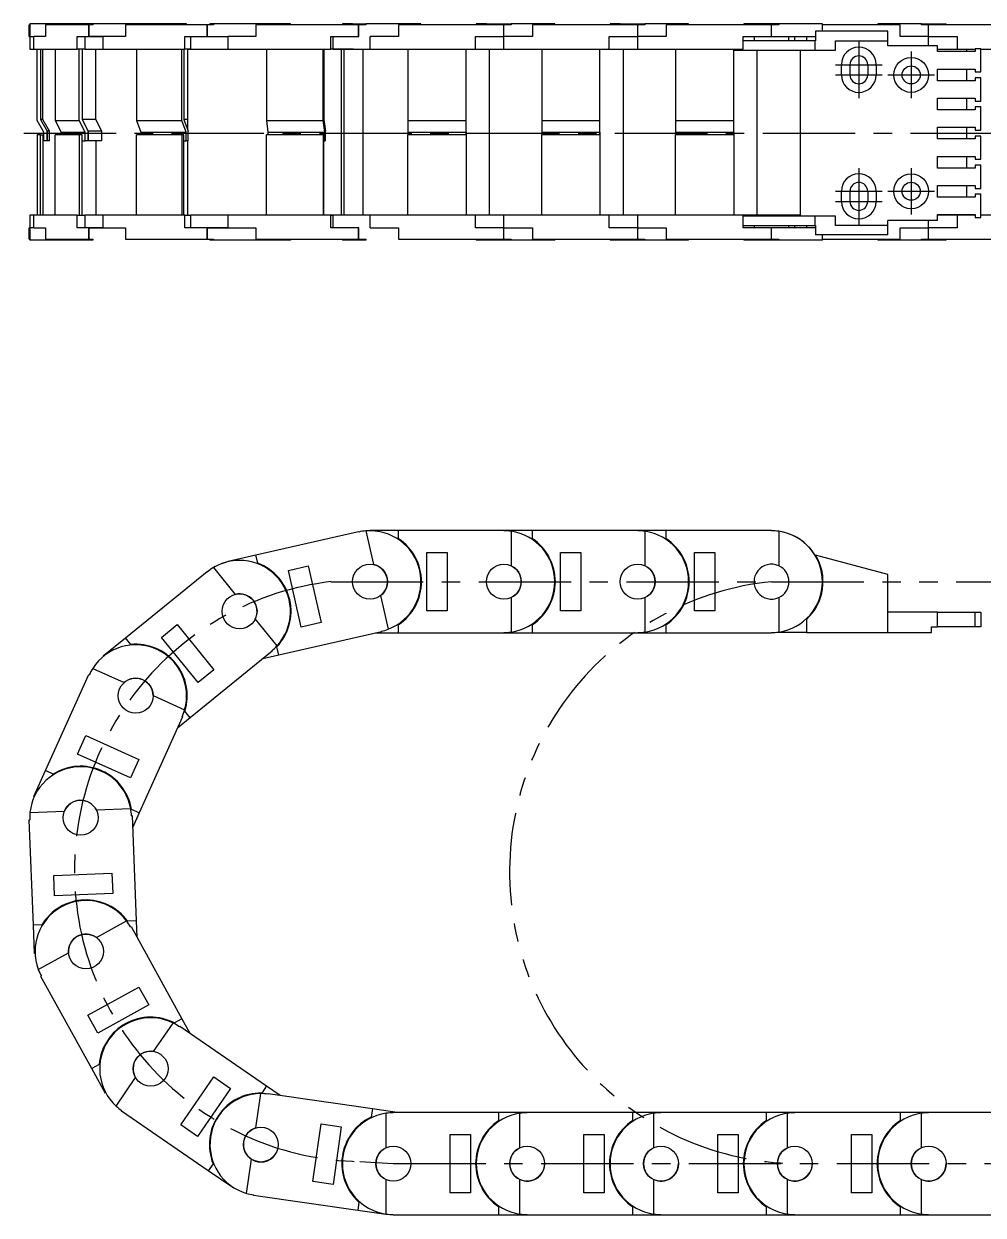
# Model space of a CAD drawing. Extents: x -174 to 585, y -373 to 74.
# Drawn here: x -1.8 to 327.9, y -335 to 74.4 of the extents above; entities that cross this region are included whole.
import ezdxf

# ---------------------------------------------------------------- set-up
doc = ezdxf.new("R2010")
doc.units = 0
doc.linetypes.add('CENTER', pattern=[50.8, 31.75, -6.35, 6.35, -6.35])
doc.linetypes.add('PHANTOM', pattern=[63.5, 31.75, -6.35, 6.35, -6.35, 6.35, -6.35])
doc.layers.get('0').update_dxf_attribs({"linetype": 'CONTINUOUS'})
doc.layers.add('CENTER', color=1, linetype='CONTINUOUS')

msp = doc.modelspace()

# ---------------------------------------------------------------- linework, layer by layer
at = {"color": 7, "linetype": 'CONTINUOUS'}
for p, q in [((0, 70.05), (0, 74)), ((0.19, 74), (0, 74)), ((0.19, 74), (0.19, 70.05)), ((0.28, 74), (0.19, 74)), ((0.28, 74), (0.19, 74)), ((21.86, 74.4), (0.28, 74.4)), ((0.28, 74.4), (0.28, 74)), ((21.86, 74.4), (2.02, 74.4)), ((20.49, 74), (5.59, 74)), ((5.59, 74), (5.59, 70.05)), ((20.49, 70.05), (20.49, 74)), ((20.67, 74), (20.49, 74)), ((20.67, 70.05), (20.67, 74)), ((21.86, 74), (20.67, 74)), ((21.86, 74), (20.67, 74)), ((54.12, 74.4), (21.86, 74.4)), ((21.86, 74.4), (21.86, 74)), ((33.06, 74), (33.06, 70.05)), ((61.15, 74), (33.06, 74)), ((54.12, 74), (54.12, 74.4)), ((61.15, 70.05), (61.15, 74)), ((61.28, 74), (61.15, 74)), ((61.28, 70.05), (61.28, 74)), ((63.33, 74), (61.28, 74)), ((63.33, 74), (61.28, 74)), ((63.33, 74), (61.28, 74)), ((62.14, 74.4), (62.14, 74)), ((63.33, 74.4), (62.14, 74.4)), ((89.82, 74.4), (63.33, 74.4)), ((63.33, 74.4), (63.33, 74)), ((113.25, 74), (77.95, 74)), ((77.95, 74), (77.95, 70.05)), ((89.82, 74), (89.82, 74.4)), ((111.17, 74.4), (107.67, 74.4)), ((107.67, 74.4), (107.67, 74)), ((111.17, 74.4), (115.78, 74.4)), ((111.17, 74.4), (111.17, 74)), ((113.25, 70.05), (113.25, 74)), ((113.3, 74), (113.25, 74)), ((113.3, 70.05), (113.3, 74)), ((115.78, 74), (113.3, 74)), ((115.78, 74), (113.3, 74)), ((134.67, 74.4), (115.78, 74.4)), ((115.78, 74.4), (115.78, 74)), ((163.17, 74), (126.97, 74)), ((126.97, 74), (126.97, 70.05)), ((134.67, 74), (134.67, 74.4)), ((157.17, 74.4), (153.67, 74.4)), ((153.67, 74.4), (153.67, 74)), ((157.17, 74.4), (165.67, 74.4)), ((157.17, 74.4), (157.17, 74)), ((163.17, 70.05), (163.17, 74)), ((165.67, 74), (163.17, 74)), ((180.67, 74.4), (165.67, 74.4)), ((165.67, 74.4), (165.67, 74)), ((172.97, 74), (172.97, 70.05)), ((209.17, 74), (172.97, 74)), ((180.67, 74), (180.67, 74.4)), ((203.17, 74.4), (199.67, 74.4)), ((199.67, 74.4), (199.67, 74)), ((203.17, 74.4), (211.67, 74.4)), ((203.17, 74.4), (203.17, 74)), ((209.17, 70.05), (209.17, 74)), ((211.67, 74), (209.17, 74)), ((226.67, 74.4), (211.67, 74.4)), ((211.67, 74.4), (211.67, 74)), ((218.97, 74), (218.97, 70.05)), ((255.17, 74), (218.97, 74)), ((226.67, 74), (226.67, 74.4)), ((257.67, 74.4), (245.67, 74.4)), ((245.67, 74.4), (245.67, 74)), ((255.17, 70.05), (255.17, 74)), ((257.67, 74), (255.17, 74)), ((272.67, 74.4), (257.67, 74.4)), ((257.67, 74.4), (257.67, 74)), ((272.67, 71.85), (272.67, 74.4)), ((299.37, 74), (272.67, 74)), ((306.67, 74.4), (291.67, 74.4)), ((291.67, 74.4), (291.67, 74)), ((299.37, 70.05), (299.37, 74)), ((306.67, 74.4), (315.17, 74.4)), ((306.67, 74), (306.67, 74.4)), ((309.17, 74), (306.67, 74)), ((309.17, 70.05), (309.17, 74)), ((345.37, 74), (309.17, 74)), ((315.17, 74), (315.17, 74.4)), ((0, 70.05), (0.19, 70.05)), ((0.19, 70.05), (0.19, 65.7)), ((0.19, 70.05), (1.55, 70.05)), ((0.19, 70.05), (1.55, 70.05)), ((1.55, 65.7), (1.55, 70.05)), ((5.59, 70.05), (1.55, 70.05)), ((16.45, 65.7), (16.45, 70.05)), ((16.45, 70.05), (20.49, 70.05)), ((19.12, 70.05), (19.12, 65.7)), ((25.45, 70.05), (20.49, 70.05)), ((20.49, 70.05), (20.67, 70.05)), ((20.67, 70.05), (25.45, 70.05)), ((25.45, 65.7), (25.45, 70.05)), ((33.06, 70.05), (25.45, 70.05)), ((53.55, 65.7), (53.55, 70.05)), ((53.55, 70.05), (61.15, 70.05)), ((55.41, 70.05), (55.41, 65.7)), ((61.15, 70.05), (61.28, 70.05)), ((61.28, 70.05), (61.15, 70.05)), ((61.28, 70.05), (68.4, 70.05)), ((61.28, 70.05), (68.4, 70.05)), ((68.4, 65.7), (68.4, 70.05)), ((77.95, 70.05), (68.4, 70.05)), ((103.7, 65.7), (103.7, 70.05)), ((103.7, 70.05), (113.25, 70.05)), ((104.35, 70.05), (104.35, 65.7)), ((113.25, 70.05), (113.3, 70.05)), ((117.17, 65.7), (117.17, 70.05)), ((126.97, 70.05), (117.17, 70.05)), ((153.37, 65.7), (153.37, 70.05)), ((153.37, 70.05), (163.17, 70.05)), ((163.17, 65.7), (163.17, 70.05)), ((172.97, 70.05), (163.17, 70.05)), ((199.37, 65.7), (199.37, 70.05)), ((199.37, 70.05), (209.17, 70.05)), ((218.97, 70.05), (209.17, 70.05)), ((209.17, 65.7), (209.17, 70.05)), ((245.37, 70.05), (255.17, 70.05)), ((245.37, 65.7), (245.37, 70.05)), ((249.17, 70.05), (249.17, 68.6)), ((255.17, 70.05), (263.57, 70.05)), ((261.17, 68.6), (261.17, 70.05)), ((263.17, 68.6), (263.17, 70.05)), ((263.57, 70.05), (270.32, 70.05)), ((263.57, 70.05), (263.57, 70.05)), ((267.17, 70.05), (267.17, 68.6)), ((295.17, 71.85), (270.32, 71.85)), ((270.32, 71.85), (270.32, 68.6)), ((295.17, 68.6), (295.17, 71.85)), ((309.17, 70.05), (299.37, 70.05)), ((309.17, 70.05), (318.97, 70.05)), ((309.17, 66.85), (309.17, 70.05)), ((318.97, 70.05), (318.97, 65.7)), ((0.19, 65.7), (1.55, 65.7)), ((1.55, 65.7), (16.45, 65.7)), ((2.72, 41.2), (2.72, 65.7)), ((3.92, 65.7), (3.92, 41.52)), ((4.72, 41.52), (4.72, 65.7)), ((8.91, 65.7), (8.91, 41.2)), ((19.15, 65.7), (16.45, 65.7)), ((17.14, 41.2), (17.14, 65.7)), ((18.23, 65.7), (18.23, 41.52)), ((19.12, 65.7), (25.45, 65.7)), ((22.94, 41.52), (22.94, 65.7)), ((25.45, 65.7), (53.55, 65.7)), ((36.93, 65.7), (36.93, 41.2)), ((52.45, 41.2), (52.45, 65.7)), ((53.21, 65.7), (53.21, 41.52)), ((55.41, 65.7), (53.55, 65.7)), ((54.4, 65.7), (54.4, 38.24)), ((54.82, 65.7), (68.4, 65.7)), ((54.82, 65.7), (68.4, 65.7)), ((68.4, 65.7), (103.7, 65.7)), ((81.56, 65.7), (81.56, 41.2)), ((101.06, 41.2), (101.06, 65.7)), ((101.33, 65.7), (101.33, 41.52)), ((110.88, 65.7), (103.7, 65.7)), ((104.35, 65.7), (103.7, 65.7)), ((104.35, 65.7), (117.17, 65.7)), ((107.2, 65.7), (107.2, 8.7)), ((108.19, 65.7), (108.19, 8.7)), ((111.54, 65.7), (110.88, 65.7)), ((114.69, 65.7), (114.69, 8.7)), ((117.17, 65.7), (153.37, 65.7)), ((130.17, 65.7), (130.17, 41.2)), ((150.17, 41.2), (150.17, 65.7)), ((153.37, 65.7), (163.17, 65.7)), ((158.17, 65.7), (158.17, 8.7)), ((163.17, 65.7), (199.37, 65.7)), ((176.17, 65.7), (176.17, 41.2)), ((196.17, 41.2), (196.17, 65.7)), ((199.37, 65.7), (209.17, 65.7)), ((204.17, 65.7), (204.17, 8.7)), ((209.17, 65.7), (245.37, 65.7)), ((222.17, 65.7), (222.17, 41.2)), ((242.17, 41.2), (242.17, 65.7)), ((270.04, 68.6), (245.37, 68.6)), ((270.04, 68.6), (270.04, 65.35)), ((270.32, 68.6), (270.04, 68.6)), ((277.17, 68.6), (295.17, 68.6)), ((277.17, 65.35), (277.17, 68.6)), ((295.17, 66.85), (295.17, 68.6)), ((312.17, 66.85), (295.17, 66.85)), ((312.17, 64.85), (312.17, 66.85)), ((312.18, 65.7), (318.97, 65.7)), ((318.97, 65.7), (325.17, 65.7)), ((322.17, 65.7), (322.17, 64.85)), ((327.17, 65.85), (325.17, 65.85)), ((325.17, 65.85), (325.17, 64.85)), ((327.17, 57.85), (327.17, 65.85)), ((327.17, 65.7), (355.17, 65.7)), ((242.17, 65.35), (270.04, 65.35)), ((250.17, 65.35), (250.17, 8.7)), ((265.17, 8.35), (265.17, 65.35)), ((270.04, 65.35), (277.17, 65.35)), ((325.17, 64.85), (312.17, 64.85)), ((279.17, 56.85), (279.17, 60.35)), ((282.12, 60.35), (282.12, 56.85)), ((288.22, 60.35), (288.22, 56.85)), ((291.17, 60.35), (291.17, 56.85)), ((312.17, 58.85), (325.17, 58.85)), ((312.17, 54.85), (312.17, 58.85)), ((322.17, 58.85), (322.17, 54.85)), ((325.17, 58.85), (325.17, 57.85)), ((325.17, 57.85), (327.17, 57.85)), ((325.17, 54.85), (312.17, 54.85)), ((327.17, 55.85), (325.17, 55.85)), ((325.17, 55.85), (325.17, 54.85)), ((327.17, 47.85), (327.17, 55.85)), ((312.17, 44.85), (312.17, 48.85)), ((312.17, 48.85), (325.17, 48.85)), ((322.17, 48.85), (322.17, 44.85)), ((325.17, 48.85), (325.17, 47.85)), ((325.17, 47.85), (327.17, 47.85)), ((327.17, 45.85), (325.17, 45.85)), ((325.17, 45.85), (325.17, 44.85)), ((327.17, 37.85), (327.17, 45.85)), ((5.03, 37.2), (2.72, 41.2)), ((3.92, 41.52), (6.2, 37.56)), ((4.72, 41.52), (3.92, 41.52)), ((7.02, 37.52), (4.72, 41.52)), ((8.91, 41.2), (17.14, 41.2)), ((8.91, 41.2), (11.01, 37.2)), ((19.25, 37.2), (17.14, 41.2)), ((18.23, 41.52), (20.32, 37.56)), ((22.94, 41.52), (18.23, 41.52)), ((24.97, 37.52), (22.94, 41.52)), ((36.93, 41.2), (52.45, 41.2)), ((36.93, 41.2), (38.39, 37.2)), ((53.91, 37.2), (52.45, 41.2)), ((53.21, 41.52), (54.65, 37.56)), ((54.4, 41.52), (53.21, 41.52)), ((81.56, 41.2), (101.06, 41.2)), ((81.56, 41.2), (82.07, 37.2)), ((101.58, 37.2), (101.06, 41.2)), ((101.33, 41.52), (101.84, 37.56)), ((130.17, 41.2), (150.17, 41.2)), ((130.17, 41.2), (130.17, 37.2)), ((150.17, 37.2), (150.17, 41.2)), ((176.17, 41.2), (196.17, 41.2)), ((176.17, 41.2), (176.17, 37.2)), ((196.17, 37.2), (196.17, 41.2)), ((222.17, 41.2), (242.17, 41.2)), ((222.17, 41.2), (222.17, 37.2)), ((242.17, 37.2), (242.17, 41.2)), ((325.17, 44.85), (312.17, 44.85)), ((5.03, 34.2), (5.03, 37.2)), ((6.2, 34.2), (6.2, 37.56)), ((6.2, 37.56), (6.21, 37.55)), ((6.2, 37.56), (6.2, 37.56)), ((6.2, 37.56), (6.2, 37.56)), ((6.2, 37.56), (6.2, 37.56)), ((6.2, 37.56), (6.21, 37.55)), ((6.2, 37.56), (6.2, 37.56)), ((6.2, 37.56), (6.2, 37.56)), ((6.2, 37.56), (6.2, 37.56)), ((6.21, 37.55), (6.21, 37.54)), ((6.21, 37.55), (6.21, 37.55)), ((6.21, 37.55), (6.21, 37.55)), ((6.21, 37.55), (6.21, 37.55)), ((6.21, 37.55), (6.21, 37.55)), ((6.21, 37.55), (6.21, 37.55)), ((6.21, 37.55), (6.21, 37.55)), ((6.21, 37.55), (6.21, 37.55)), ((6.21, 37.55), (6.21, 37.55)), ((6.21, 37.55), (6.21, 37.54)), ((6.21, 37.55), (6.21, 37.55)), ((6.21, 37.55), (6.21, 37.55)), ((6.21, 37.55), (6.21, 37.55)), ((6.21, 37.55), (6.21, 37.55)), ((6.21, 37.55), (6.21, 37.55)), ((6.21, 37.55), (6.21, 37.55)), ((6.21, 37.55), (6.21, 37.55)), ((6.21, 37.55), (6.21, 37.55)), ((6.21, 37.54), (6.22, 37.54)), ((6.21, 37.54), (6.21, 37.54)), ((6.21, 37.54), (6.21, 37.54)), ((6.21, 37.54), (6.21, 37.54)), ((6.21, 37.54), (6.21, 37.54)), ((6.21, 37.54), (6.21, 37.54)), ((6.21, 37.54), (6.22, 37.54)), ((6.21, 37.54), (6.21, 37.54)), ((6.21, 37.54), (6.21, 37.54)), ((6.21, 37.54), (6.21, 37.54)), ((6.21, 37.54), (6.21, 37.54)), ((6.21, 37.54), (6.21, 37.54)), ((6.22, 37.54), (6.22, 37.53)), ((6.22, 37.54), (6.22, 37.54)), ((6.22, 37.54), (6.22, 37.54)), ((6.22, 37.54), (6.22, 37.54)), ((6.22, 37.54), (6.22, 37.53)), ((6.22, 37.54), (6.22, 37.54)), ((6.22, 37.54), (6.22, 37.54)), ((6.22, 37.54), (6.22, 37.54)), ((6.22, 37.53), (6.22, 37.52)), ((6.22, 37.53), (6.22, 37.53)), ((6.22, 37.53), (6.22, 37.53)), ((6.22, 37.53), (6.22, 37.53)), ((6.22, 37.53), (6.22, 37.53)), ((6.22, 37.53), (6.22, 37.53)), ((6.22, 37.53), (6.22, 37.53)), ((6.22, 37.53), (6.22, 37.53)), ((6.22, 37.53), (6.22, 37.53)), ((6.22, 37.53), (6.22, 37.52)), ((6.22, 37.53), (6.22, 37.53)), ((6.22, 37.53), (6.22, 37.53)), ((6.22, 37.53), (6.22, 37.53)), ((6.22, 37.53), (6.22, 37.53)), ((6.22, 37.53), (6.22, 37.53)), ((6.22, 37.53), (6.22, 37.53)), ((6.22, 37.53), (6.22, 37.53)), ((6.22, 37.53), (6.22, 37.53)), ((6.22, 37.52), (6.23, 37.52)), ((6.22, 37.52), (6.22, 37.52)), ((6.22, 37.52), (6.22, 37.52)), ((6.22, 37.52), (6.23, 37.52)), ((6.22, 37.52), (6.22, 37.52)), ((6.22, 37.52), (6.22, 37.52)), ((6.23, 37.52), (6.23, 34.2)), ((7.02, 37.52), (6.23, 37.52)), ((7.02, 34.2), (7.02, 37.52)), ((11.01, 37.2), (11.01, 36.2)), ((11.01, 37.2), (19.25, 37.2)), ((19.25, 34.2), (19.25, 37.2)), ((20.32, 34.2), (20.32, 37.56)), ((20.33, 37.52), (20.33, 34.2)), ((24.97, 37.52), (20.33, 37.52)), ((24.97, 34.2), (24.97, 37.52)), ((38.39, 37.2), (38.39, 36.2)), ((38.39, 37.2), (53.91, 37.2)), ((53.91, 34.2), (53.91, 37.2)), ((54.65, 34.2), (54.65, 37.56)), ((82.07, 37.2), (82.07, 36.2)), ((82.07, 37.2), (101.58, 37.2)), ((101.58, 34.2), (101.58, 37.2)), ((101.84, 34.2), (101.84, 37.56)), ((130.17, 37.2), (130.17, 36.2)), ((130.17, 37.2), (150.17, 37.2)), ((150.17, 37.2), (150.17, 36.2)), ((150.17, 36.2), (150.17, 37.2)), ((176.17, 37.2), (176.17, 36.2)), ((176.17, 37.2), (196.17, 37.2)), ((196.17, 37.2), (196.17, 36.2)), ((196.17, 36.2), (196.17, 37.2)), ((222.17, 37.2), (222.17, 36.2)), ((222.17, 37.2), (242.17, 37.2)), ((242.17, 37.2), (242.17, 36.2)), ((242.17, 36.2), (242.17, 37.2)), ((312.17, 34.85), (312.17, 38.85)), ((312.17, 38.85), (325.17, 38.85)), ((322.17, 38.85), (322.17, 34.85)), ((325.17, 38.85), (325.17, 37.85)), ((325.17, 37.85), (327.17, 37.85)), ((2.72, 36.2), (2.72, 8.7)), ((3.92, 36.2), (2.72, 36.2)), ((3.92, 8.7), (3.92, 36.2)), ((3.92, 36.2), (4.72, 36.2)), ((4.72, 36.2), (4.72, 8.7)), ((6.2, 34.2), (5.03, 34.2)), ((6.23, 34.2), (6.2, 34.2)), ((7.02, 34.2), (6.23, 34.2)), ((8.91, 8.7), (8.91, 36.2)), ((17.14, 36.2), (8.91, 36.2)), ((17.14, 36.2), (17.14, 8.7)), ((18.23, 36.2), (17.14, 36.2)), ((18.23, 8.7), (18.23, 36.2)), ((18.23, 34.2), (19.25, 34.2)), ((24.97, 34.2), (19.25, 34.2)), ((20.32, 34.2), (19.25, 34.2)), ((20.33, 34.2), (20.32, 34.2)), ((22.94, 34.2), (22.94, 8.7)), ((36.93, 8.7), (36.93, 36.2)), ((52.45, 36.2), (36.93, 36.2)), ((52.45, 36.2), (52.45, 8.7)), ((53.21, 36.2), (52.45, 36.2)), ((53.21, 8.7), (53.21, 36.2)), ((53.21, 34.2), (53.91, 34.2)), ((54.4, 34.2), (53.91, 34.2)), ((54.65, 34.2), (53.91, 34.2)), ((54.4, 34.2), (54.4, 8.7)), ((81.56, 8.7), (81.56, 36.2)), ((101.06, 36.2), (81.56, 36.2)), ((101.06, 36.2), (101.06, 8.7)), ((101.33, 36.2), (101.06, 36.2)), ((101.33, 8.7), (101.33, 36.2)), ((101.33, 34.2), (101.58, 34.2)), ((101.84, 34.2), (101.58, 34.2)), ((130.17, 8.7), (130.17, 36.2)), ((150.17, 36.2), (130.17, 36.2)), ((150.17, 36.2), (150.17, 8.7)), ((176.17, 8.7), (176.17, 36.2)), ((196.17, 36.2), (176.17, 36.2)), ((196.17, 36.2), (196.17, 8.7)), ((222.17, 8.7), (222.17, 36.2)), ((242.17, 36.2), (222.17, 36.2)), ((242.17, 36.2), (242.17, 8.7)), ((325.17, 34.85), (312.17, 34.85)), ((325.17, 35.85), (325.17, 34.85)), ((327.17, 35.85), (325.17, 35.85)), ((327.17, 27.85), (327.17, 35.85)), ((312.17, 24.85), (312.17, 28.85)), ((312.17, 28.85), (325.17, 28.85)), ((322.17, 28.85), (322.17, 24.85)), ((325.17, 28.85), (325.17, 27.85)), ((325.17, 24.85), (312.17, 24.85)), ((325.17, 27.85), (327.17, 27.85)), ((325.17, 25.85), (325.17, 24.85)), ((327.17, 25.85), (325.17, 25.85)), ((327.17, 17.85), (327.17, 25.85)), ((279.17, 13.35), (279.17, 16.85)), ((282.12, 16.85), (282.12, 13.35)), ((288.22, 16.85), (288.22, 13.35)), ((291.17, 16.85), (291.17, 13.35)), ((312.17, 18.85), (325.17, 18.85)), ((312.17, 14.85), (312.17, 18.85)), ((322.17, 18.85), (322.17, 14.85)), ((325.17, 18.85), (325.17, 17.85)), ((325.17, 17.85), (327.17, 17.85)), ((325.17, 14.85), (312.17, 14.85)), ((325.17, 15.85), (325.17, 14.85)), ((327.17, 15.85), (325.17, 15.85)), ((327.17, 7.85), (327.17, 15.85)), ((0.19, 8.7), (0.19, 4.35)), ((1.55, 8.7), (0.19, 8.7)), ((16.45, 8.7), (1.55, 8.7)), ((1.55, 4.35), (1.55, 8.7)), ((16.45, 4.35), (16.45, 8.7)), ((16.45, 8.7), (19.15, 8.7)), ((19.12, 8.7), (19.12, 4.35)), ((25.45, 8.7), (19.12, 8.7)), ((53.55, 8.7), (25.45, 8.7)), ((25.45, 4.35), (25.45, 8.7)), ((53.55, 4.35), (53.55, 8.7)), ((53.55, 8.7), (55.41, 8.7)), ((55.41, 8.7), (55.41, 4.35)), ((68.4, 8.7), (55.41, 8.7)), ((103.7, 8.7), (68.4, 8.7)), ((68.4, 4.35), (68.4, 8.7)), ((117.17, 8.7), (103.7, 8.7)), ((103.7, 4.35), (103.7, 8.7)), ((103.7, 8.7), (104.35, 8.7)), ((104.35, 8.7), (104.35, 4.35)), ((153.37, 8.7), (117.17, 8.7)), ((117.17, 4.35), (117.17, 8.7)), ((153.37, 4.35), (153.37, 8.7)), ((163.17, 8.7), (153.37, 8.7)), ((199.37, 8.7), (163.17, 8.7)), ((163.17, 4.35), (163.17, 8.7)), ((199.37, 4.35), (199.37, 8.7)), ((209.17, 8.7), (199.37, 8.7)), ((245.37, 8.7), (209.17, 8.7)), ((209.17, 4.35), (209.17, 8.7)), ((263.17, 8.7), (245.37, 8.7)), ((245.37, 4.35), (245.37, 8.7)), ((270.04, 8.35), (245.37, 8.35)), ((265.18, 8.7), (263.17, 8.7)), ((263.17, 8.35), (263.17, 8.7)), ((270.04, 8.35), (270.04, 5.1)), ((277.17, 8.35), (270.04, 8.35)), ((277.17, 5.1), (277.17, 8.35)), ((312.17, 8.85), (325.17, 8.85)), ((312.17, 6.85), (312.17, 8.85)), ((318.97, 8.7), (312.18, 8.7)), ((318.97, 8.7), (318.97, 4.35)), ((325.17, 8.7), (318.97, 8.7)), ((322.17, 8.85), (322.17, 8.7)), ((325.17, 8.85), (325.17, 7.85)), ((355.17, 8.7), (327.17, 8.7)), ((0, 0.4), (0, 4.35)), ((0.19, 4.35), (0, 4.35)), ((0.19, 4.35), (0.19, 0.4)), ((1.55, 4.35), (0.19, 4.35)), ((1.55, 4.35), (0.19, 4.35)), ((1.55, 4.35), (5.59, 4.35)), ((5.59, 4.35), (5.59, 0.4)), ((20.49, 4.35), (16.45, 4.35)), ((20.49, 0.4), (20.49, 4.35)), ((20.49, 4.35), (25.45, 4.35)), ((20.67, 4.35), (20.49, 4.35)), ((20.67, 0.4), (20.67, 4.35)), ((25.45, 4.35), (20.67, 4.35)), ((25.45, 4.35), (33.06, 4.35)), ((33.06, 4.35), (33.06, 0.4)), ((61.15, 4.35), (53.55, 4.35)), ((61.15, 0.4), (61.15, 4.35)), ((61.15, 4.35), (68.4, 4.35)), ((61.28, 4.35), (61.15, 4.35)), ((61.28, 0.4), (61.28, 4.35)), ((68.4, 4.35), (61.28, 4.35)), ((68.4, 4.35), (61.28, 4.35)), ((68.4, 4.35), (77.95, 4.35)), ((77.95, 4.35), (77.95, 0.4)), ((113.25, 4.35), (103.7, 4.35)), ((113.25, 0.4), (113.25, 4.35)), ((113.3, 4.35), (113.25, 4.35)), ((113.3, 0.4), (113.3, 4.35)), ((117.17, 4.35), (126.97, 4.35)), ((126.97, 4.35), (126.97, 0.4)), ((163.17, 4.35), (153.37, 4.35)), ((163.17, 0.4), (163.17, 4.35)), ((163.17, 4.35), (172.97, 4.35)), ((172.97, 4.35), (172.97, 0.4)), ((209.17, 4.35), (199.37, 4.35)), ((209.17, 4.35), (218.97, 4.35)), ((209.17, 0.4), (209.17, 4.35)), ((218.97, 4.35), (218.97, 0.4)), ((245.37, 5.1), (270.04, 5.1)), ((255.17, 4.35), (245.37, 4.35)), ((249.17, 5.1), (249.17, 4.35)), ((255.17, 0.4), (255.17, 4.35)), ((263.57, 4.35), (255.17, 4.35)), ((261.17, 4.35), (261.17, 5.1)), ((263.17, 4.35), (263.17, 5.1)), ((270.32, 4.35), (263.57, 4.35)), ((263.57, 4.35), (263.57, 4.35)), ((267.17, 5.1), (267.17, 4.35)), ((270.04, 5.1), (270.32, 5.1)), ((270.32, 5.1), (270.32, 1.85)), ((295.17, 5.1), (277.17, 5.1)), ((312.17, 6.85), (295.17, 6.85)), ((295.17, 5.1), (295.17, 6.85)), ((295.17, 1.85), (295.17, 5.1)), ((299.37, 0.4), (299.37, 4.35)), ((299.37, 4.35), (309.17, 4.35)), ((309.17, 4.35), (309.17, 6.85)), ((309.17, 0.4), (309.17, 4.35)), ((318.97, 4.35), (309.17, 4.35)), ((325.17, 7.85), (327.17, 7.85)), ((0, 0.4), (0.19, 0.4)), ((0.19, 0.4), (0.28, 0.4)), ((0.19, 0.4), (0.28, 0.4)), ((0.28, 0.4), (0.28, 0)), ((21.86, 0), (0.28, 0)), ((5.59, 0.4), (20.49, 0.4)), ((20.49, 0.4), (20.67, 0.4)), ((20.67, 0.4), (21.86, 0.4)), ((20.67, 0.4), (21.86, 0.4)), ((21.86, 0.4), (21.86, 0)), ((33.06, 0.4), (61.15, 0.4)), ((61.15, 0.4), (61.28, 0.4)), ((61.28, 0.4), (63.33, 0.4)), ((61.28, 0.4), (63.33, 0.4)), ((62.14, 0.4), (62.14, 0)), ((63.33, 0), (62.14, 0)), ((63.33, 0.4), (63.33, 0)), ((89.82, 0), (63.33, 0)), ((77.95, 0.4), (113.25, 0.4)), ((89.82, 0.4), (89.82, 0)), ((107.67, 0.4), (107.67, 0)), ((111.17, 0), (107.67, 0)), ((111.17, 0.4), (111.17, 0)), ((115.78, 0), (111.17, 0)), ((113.25, 0.4), (113.3, 0.4)), ((113.3, 0.4), (115.78, 0.4)), ((113.3, 0.4), (115.78, 0.4)), ((115.78, 0.4), (115.78, 0)), ((126.97, 0.4), (163.17, 0.4)), ((153.67, 0.4), (153.67, 0)), ((157.17, 0), (153.67, 0)), ((157.17, 0.4), (157.17, 0)), ((165.67, 0), (157.17, 0)), ((163.17, 0.4), (165.67, 0.4)), ((165.67, 0.4), (165.67, 0)), ((180.67, 0), (165.67, 0)), ((172.97, 0.4), (209.17, 0.4)), ((180.67, 0), (180.67, 0.4)), ((199.67, 0.4), (199.67, 0)), ((203.17, 0), (199.67, 0)), ((203.17, 0.4), (203.17, 0)), ((211.67, 0), (203.17, 0)), ((209.17, 0.4), (211.67, 0.4)), ((211.67, 0.4), (211.67, 0)), ((226.67, 0), (211.67, 0)), ((218.97, 0.4), (255.17, 0.4)), ((226.67, 0), (226.67, 0.4)), ((245.67, 0.4), (245.67, 0)), ((257.67, 0), (245.67, 0)), ((255.17, 0.4), (257.67, 0.4)), ((257.67, 0), (257.17, 0)), ((257.67, 0.4), (257.67, 0)), ((272.67, 0), (257.67, 0)), ((295.17, 1.85), (270.32, 1.85)), ((272.67, 0), (272.67, 1.85)), ((272.67, 0.4), (299.37, 0.4)), ((291.67, 0.4), (291.67, 0)), ((306.67, 0), (291.67, 0)), ((306.67, 0.4), (309.17, 0.4)), ((306.67, 0), (306.67, 0.4)), ((315.17, 0), (306.67, 0)), ((309.17, 0.4), (345.37, 0.4)), ((315.17, 0), (315.17, 0.4)), ((77.95, -108.05), (113.25, -100.04)), ((113.25, -100.04), (113.3, -100.23)), ((115.78, -99.86), (118.4, -111.43)), ((117.17, -99.6), (126.97, -99.6)), ((117.17, -99.8), (117.17, -99.6)), ((126.97, -99.6), (163.17, -99.6)), ((126.97, -102.56), (126.97, -99.6)), ((163.17, -99.6), (172.97, -99.6)), ((163.17, -99.6), (163.17, -99.8)), ((165.67, -99.98), (165.67, -111.85)), ((172.97, -99.6), (209.17, -99.6)), ((172.97, -102.56), (172.97, -99.6)), ((209.17, -99.6), (218.97, -99.6)), ((209.17, -99.6), (209.17, -99.8)), ((211.67, -99.98), (211.67, -111.85)), ((218.97, -99.6), (255.17, -99.6)), ((218.97, -102.56), (218.97, -99.6)), ((255.17, -99.6), (255.17, -99.8)), ((257.67, -99.98), (257.67, -111.85)), ((68.4, -110.22), (77.95, -108.05)), ((68.44, -110.42), (68.4, -110.22)), ((78.61, -110.94), (77.95, -108.05)), ((136.67, -127.3), (136.67, -107.3)), ((136.67, -107.3), (143.67, -107.3)), ((143.67, -107.3), (143.67, -127.3)), ((182.67, -127.3), (182.67, -107.3)), ((182.67, -107.3), (189.67, -107.3)), ((189.67, -107.3), (189.67, -127.3)), ((228.67, -127.3), (228.67, -107.3)), ((228.67, -107.3), (235.67, -107.3)), ((235.67, -107.3), (235.67, -127.3)), ((270.04, -108.07), (270.32, -108.14)), ((295.17, -114.8), (270.32, -108.14)), ((33.06, -136.58), (61.15, -113.75)), ((61.15, -113.75), (61.28, -113.9)), ((63.33, -112.47), (70.82, -121.68)), ((89.12, -113.42), (95.94, -111.87)), ((93.55, -132.92), (89.12, -113.42)), ((95.94, -111.87), (100.37, -131.37)), ((295.17, -134.8), (295.17, -114.8)), ((120.82, -122.07), (123.45, -133.64)), ((165.67, -122.75), (165.67, -134.62)), ((211.67, -122.75), (211.67, -134.62)), ((257.67, -122.75), (257.67, -134.62)), ((77.7, -130.14), (85.18, -139.35)), ((143.67, -127.3), (136.67, -127.3)), ((189.67, -127.3), (182.67, -127.3)), ((235.67, -127.3), (228.67, -127.3)), ((267.17, -130.31), (267.17, -134.8)), ((312.17, -127.8), (295.17, -127.8)), ((312.17, -127.8), (325.17, -127.8)), ((312.17, -132.8), (312.17, -127.8)), ((325.17, -132.8), (325.17, -127.8)), ((325.17, -127.8), (327.17, -127.8)), ((327.17, -127.8), (327.17, -132.8)), ((45.44, -136.44), (50.88, -132.02)), ((50.88, -132.02), (63.49, -147.54)), ((121.09, -134.56), (85.79, -142.58)), ((100.37, -131.37), (93.55, -132.92)), ((126.97, -135), (119.16, -135)), ((121.05, -134.37), (121.09, -134.56)), ((126.97, -135), (126.97, -132.04)), ((163.17, -135), (126.97, -135)), ((163.17, -134.8), (163.17, -135)), ((172.97, -135), (163.17, -135)), ((172.97, -135), (172.97, -132.04)), ((209.17, -135), (172.97, -135)), ((209.17, -134.8), (209.17, -135)), ((218.97, -135), (209.17, -135)), ((218.97, -135), (218.97, -132.04)), ((255.17, -135), (218.97, -135)), ((255.17, -134.8), (255.17, -135)), ((257.17, -134.8), (257.17, -134.69)), ((267.17, -134.8), (257.17, -134.8)), ((267.17, -134.8), (295.17, -134.8)), ((295.17, -134.8), (310.17, -134.8)), ((310.17, -134.8), (310.17, -132.8)), ((310.17, -132.8), (312.17, -132.8)), ((325.17, -132.8), (312.17, -132.8)), ((327.17, -132.8), (325.17, -132.8)), ((25.45, -142.76), (33.06, -136.58)), ((34.93, -138.88), (33.06, -136.58)), ((58.06, -151.96), (45.44, -136.44)), ((25.58, -142.92), (25.45, -142.76)), ((83.48, -141.22), (55.39, -164.05)), ((85.79, -142.58), (80.27, -143.83)), ((83.35, -141.07), (83.48, -141.22)), ((85.79, -142.58), (85.14, -139.69)), ((21.86, -147.09), (32.68, -151.97)), ((5.59, -182.2), (20.49, -149.21)), ((20.49, -149.21), (20.67, -149.3)), ((63.49, -147.54), (58.06, -151.96)), ((42.62, -156.46), (53.43, -161.35)), ((52.57, -163.7), (52.75, -163.78)), ((55.39, -164.05), (53.52, -161.75)), ((52.75, -163.78), (37.85, -196.77)), ((55.39, -164.05), (51.03, -167.59)), ((16.6, -176.53), (19.48, -170.15)), ((19.48, -170.15), (37.71, -178.39)), ((34.83, -184.76), (16.6, -176.53)), ((37.71, -178.39), (34.83, -184.76)), ((1.55, -191.14), (5.59, -182.2)), ((8.29, -183.42), (5.59, -182.2)), ((1.74, -191.22), (1.55, -191.14)), ((0.28, -196.62), (12.14, -196.14)), ((23.04, -195.71), (34.89, -195.23)), ((37.85, -196.77), (35.15, -195.56)), ((0, -199.13), (0.2, -199.12)), ((1.45, -235.3), (0, -199.13)), ((35.17, -197.72), (35.37, -197.71)), ((35.37, -197.71), (36.82, -233.88)), ((37.85, -196.77), (35.54, -201.89)), ((8.47, -218.31), (28.46, -217.51)), ((8.75, -225.3), (8.47, -218.31)), ((28.46, -217.51), (28.74, -224.5)), ((28.74, -224.5), (8.75, -225.3)), ((4.41, -235.18), (1.45, -235.3)), ((1.84, -245.09), (1.45, -235.3)), ((23.09, -239.56), (33.48, -233.83)), ((36.82, -233.88), (33.86, -234)), ((34.85, -235.93), (35.02, -235.83)), ((35.02, -235.83), (52.51, -267.53)), ((36.82, -233.88), (37.04, -239.5)), ((2.04, -245.08), (1.84, -245.09)), ((3.15, -250.56), (13.54, -244.83)), ((4.03, -252.93), (4.2, -252.84)), ((21.51, -284.63), (4.03, -252.93)), ((20.19, -266.29), (37.7, -256.63)), ((37.7, -256.63), (41.08, -262.76)), ((41.08, -262.76), (23.57, -272.42)), ((23.57, -272.42), (20.19, -266.29)), ((42.78, -278.75), (49.5, -268.97)), ((52.51, -267.53), (49.92, -268.96)), ((51.66, -270.24), (51.78, -270.08)), ((51.78, -270.08), (81.6, -290.59)), ((52.51, -267.53), (55.22, -272.45)), ((24.11, -283.2), (21.51, -284.63)), ((26.25, -293.21), (21.51, -284.63)), ((29.87, -297.52), (36.59, -287.74)), ((52.14, -303.95), (63.48, -287.47)), ((63.48, -287.47), (69.25, -291.44)), ((81.6, -290.59), (79.92, -293.03)), ((81.6, -290.59), (86.27, -293.8)), ((26.42, -293.11), (26.25, -293.21)), ((69.25, -291.44), (57.91, -307.92)), ((77.95, -304.97), (79.64, -293.23)), ((82.14, -293.41), (82.17, -293.21)), ((82.17, -293.21), (118, -298.38)), ((118, -298.38), (117.58, -301.31)), ((118, -298.38), (126.44, -299.6)), ((31.71, -299.24), (31.83, -299.08)), ((61.54, -319.76), (31.71, -299.24)), ((122.67, -311.85), (122.67, -299.98)), ((125.17, -299.6), (161.37, -299.6)), ((125.17, -299.8), (125.17, -299.6)), ((161.37, -299.6), (171.17, -299.6)), ((161.37, -299.6), (161.37, -302.56)), ((168.67, -311.85), (168.67, -299.98)), ((171.17, -299.6), (207.37, -299.6)), ((171.17, -299.8), (171.17, -299.6)), ((207.37, -299.6), (217.17, -299.6)), ((207.37, -299.6), (207.37, -302.56)), ((214.67, -311.85), (214.67, -299.98)), ((217.17, -299.6), (253.37, -299.6)), ((217.17, -299.8), (217.17, -299.6)), ((253.37, -299.6), (253.37, -302.56)), ((253.37, -299.6), (263.17, -299.6)), ((260.67, -311.85), (260.67, -299.98)), ((263.17, -299.6), (299.37, -299.6)), ((263.17, -299.8), (263.17, -299.6)), ((299.37, -299.6), (299.37, -302.56)), ((299.37, -299.6), (309.17, -299.6)), ((306.67, -311.85), (306.67, -299.98)), ((309.17, -299.6), (345.37, -299.6)), ((309.17, -299.8), (309.17, -299.6)), ((57.91, -307.92), (52.14, -303.95)), ((97.52, -323.41), (100.37, -303.62)), ((100.37, -303.62), (107.3, -304.62)), ((107.3, -304.62), (104.45, -324.41)), ((144.67, -307.3), (151.67, -307.3)), ((144.67, -327.3), (144.67, -307.3)), ((151.67, -307.3), (151.67, -327.3)), ((190.67, -327.3), (190.67, -307.3)), ((190.67, -307.3), (197.67, -307.3)), ((197.67, -307.3), (197.67, -327.3)), ((236.67, -327.3), (236.67, -307.3)), ((236.67, -307.3), (243.67, -307.3)), ((243.67, -307.3), (243.67, -327.3)), ((282.67, -327.3), (282.67, -307.3)), ((282.67, -307.3), (289.67, -307.3)), ((289.67, -307.3), (289.67, -327.3)), ((63.22, -317.32), (61.54, -319.76)), ((74.7, -327.52), (76.39, -315.77)), ((69.61, -325.31), (61.54, -319.76)), ((104.45, -324.41), (97.52, -323.41)), ((122.67, -334.62), (122.67, -322.75)), ((168.67, -334.62), (168.67, -322.75)), ((214.67, -334.62), (214.67, -322.75)), ((260.67, -334.62), (260.67, -322.75)), ((306.67, -334.62), (306.67, -322.75)), ((69.73, -325.15), (69.61, -325.31)), ((151.67, -327.3), (144.67, -327.3)), ((197.67, -327.3), (190.67, -327.3)), ((243.67, -327.3), (236.67, -327.3)), ((289.67, -327.3), (282.67, -327.3)), ((77.12, -328.25), (77.15, -328.05)), ((112.95, -333.42), (77.12, -328.25)), ((113.37, -330.49), (112.95, -333.42)), ((122.65, -334.82), (112.95, -333.42)), ((122.67, -334.62), (122.65, -334.82)), ((125.17, -335), (125.17, -334.8)), ((161.37, -335), (125.17, -335)), ((161.37, -332.04), (161.37, -335)), ((171.17, -335), (161.37, -335)), ((171.17, -335), (171.17, -334.8)), ((207.37, -335), (171.17, -335)), ((207.37, -332.04), (207.37, -335)), ((217.17, -335), (207.37, -335)), ((217.17, -335), (217.17, -334.8)), ((253.37, -335), (217.17, -335)), ((253.37, -332.04), (253.37, -335)), ((263.17, -335), (253.37, -335)), ((263.17, -335), (263.17, -334.8)), ((299.37, -335), (263.17, -335)), ((299.37, -332.04), (299.37, -335)), ((309.17, -335), (299.37, -335)), ((309.17, -335), (309.17, -334.8)), ((345.37, -335), (309.17, -335))]:
    msp.add_line(p, q, dxfattribs=at)
at = {"color": 3, "linetype": 'PHANTOM'}
msp.add_line((255.17, -117.3), (584.63, -117.3), dxfattribs=at)
at = {"color": 7, "linetype": 'CONTINUOUS'}
for centre, radius in [((303.17, 56.85), 6), ((303.17, 56.85), 3.1), ((303.17, 16.85), 6), ((303.17, 16.85), 3.1), ((117.17, -117.3), 6), ((163.17, -117.3), 6), ((209.17, -117.3), 6), ((72.32, -127.49), 6), ((72.32, -127.49), 6), ((36.62, -156.5), 6), ((36.62, -156.5), 6), ((17.69, -198.42), 6), ((17.69, -198.42), 6), ((19.52, -244.38), 6), ((19.52, -244.38), 6), ((41.74, -284.66), 6), ((41.74, -284.66), 6), ((79.64, -310.73), 6), ((79.64, -310.73), 6), ((125.17, -317.3), 6), ((125.17, -317.3), 6), ((171.17, -317.3), 6), ((217.17, -317.3), 6), ((263.17, -317.3), 6), ((309.17, -317.3), 6)]:
    msp.add_circle(centre, radius, dxfattribs=at)
for centre, radius, start, end in [((285.17, 60.35), 6, 0, 180), ((285.17, 60.35), 3.05, 0, 180), ((285.17, 56.85), 6, 180, 0), ((285.17, 56.85), 3.05, 180, 0), ((285.17, 16.85), 6, 0, 180), ((285.17, 16.85), 3.05, 0, 180), ((285.17, 13.35), 6, 180, 0), ((285.17, 13.35), 3.05, 180, 0), ((117.17, -117.3), 17.5, 94.5791, 102.7923), ((117.17, -117.3), 17.5, 94.5791, 102.7923), ((117.17, -117.3), 17.5, 291.0055, 94.5791), ((117.17, -117.3), 17.5, 291.0055, 94.5791), ((117.17, -117.3), 17.5, 90, 94.5791), ((163.17, -117.3), 17.5, 81.7868, 90), ((163.17, -117.3), 17.5, 278.2132, 81.7868), ((209.17, -117.3), 17.5, 81.7868, 90), ((209.17, -117.3), 17.5, 278.2132, 81.7868), ((255.17, -117.3), 17.5, 81.7868, 90), ((255.17, -117.3), 17.5, 31.8508, 81.7868), ((255.17, -117.3), 17.5, 278.2132, 81.7868), ((117.17, -117.3), 17.7, 303.6193, 56.3807), ((163.17, -117.3), 17.7, 303.6193, 56.3807), ((209.17, -117.3), 17.7, 303.6193, 56.3807), ((72.32, -127.49), 17.5, 317.3155, 120.8891), ((72.32, -127.49), 17.5, 317.3155, 120.8891), ((72.32, -127.49), 17.5, 102.7923, 120.8891), ((72.32, -127.49), 17.5, 102.7923, 120.8891), ((255.17, -117.3), 17.7, 312.6849, 31.1646), ((72.32, -127.49), 17.5, 120.8891, 129.1023), ((72.32, -127.49), 17.5, 120.8891, 129.1023), ((72.32, -127.49), 17.7, 316.4116, 69.173), ((72.32, -127.49), 17.7, 316.4116, 69.173), ((117.17, -117.3), 6, 307.4166, 78.168), ((117.17, -117.3), 6, 307.4166, 78.168), ((163.17, -117.3), 6, 294.6243, 65.3757), ((209.17, -117.3), 6, 294.6243, 65.3757), ((255.17, -117.3), 6, 65.3757, 294.6243), ((255.17, -117.3), 6, 294.6243, 65.3757), ((72.32, -127.49), 6, 333.7266, 104.478), ((72.32, -127.49), 6, 333.7266, 104.478), ((117.17, -117.3), 17.5, 282.7923, 291.0055), ((117.17, -117.3), 17.5, 282.7923, 291.0055), ((163.17, -117.3), 17.5, 270, 278.2132), ((209.17, -117.3), 17.5, 270, 278.2132), ((255.17, -117.3), 17.5, 270, 278.2132), ((36.62, -156.5), 17.5, 343.9097, 147.4833), ((36.62, -156.5), 17.5, 343.9097, 147.4833), ((36.62, -156.5), 17.7, 342.7216, 95.483), ((36.62, -156.5), 17.7, 342.7216, 95.483), ((72.32, -127.49), 17.5, 309.1023, 317.3155), ((72.32, -127.49), 17.5, 309.1023, 317.3155), ((36.62, -156.5), 17.5, 147.4833, 155.6965), ((36.62, -156.5), 17.5, 147.4833, 155.6965), ((36.62, -156.5), 6, 0.3208, 131.0721), ((36.62, -156.5), 6, 0.3208, 131.0721), ((36.62, -156.5), 17.5, 335.6965, 343.9097), ((36.62, -156.5), 17.5, 335.6965, 343.9097), ((17.69, -198.42), 17.5, 10.5038, 174.0774), ((17.69, -198.42), 17.5, 10.5038, 174.0774), ((17.69, -198.42), 17.7, 9.3158, 122.0772), ((17.69, -198.42), 17.7, 9.3158, 122.0772), ((17.69, -198.42), 6, 26.9149, 157.6663), ((17.69, -198.42), 6, 26.9149, 157.6663), ((17.69, -198.42), 17.5, 2.2906, 10.5038), ((17.69, -198.42), 17.5, 2.2906, 10.5038), ((17.69, -198.42), 17.5, 174.0774, 182.2906), ((17.69, -198.42), 17.5, 174.0774, 182.2906), ((19.52, -244.38), 17.5, 37.098, 200.6715), ((19.52, -244.38), 17.5, 37.098, 200.6715), ((19.52, -244.38), 17.7, 35.9099, 148.6713), ((19.52, -244.38), 17.7, 35.9099, 148.6713), ((19.52, -244.38), 17.5, 28.8848, 37.098), ((19.52, -244.38), 17.5, 28.8848, 37.098), ((19.52, -244.38), 6, 53.5091, 184.2604), ((19.52, -244.38), 6, 53.5091, 184.2604), ((19.52, -244.38), 17.5, 200.6715, 208.8848), ((19.52, -244.38), 17.5, 200.6715, 208.8848), ((41.74, -284.66), 17.7, 62.5041, 175.2654), ((41.74, -284.66), 17.7, 62.5041, 175.2654), ((41.74, -284.66), 17.5, 63.6921, 227.2657), ((41.74, -284.66), 17.5, 63.6921, 227.2657), ((41.74, -284.66), 17.5, 55.4789, 63.6921), ((41.74, -284.66), 17.5, 55.4789, 63.6921), ((41.74, -284.66), 6, 80.1032, 210.8546), ((41.74, -284.66), 6, 80.1032, 210.8546), ((79.64, -310.73), 17.7, 89.0982, 201.8596), ((79.64, -310.73), 17.7, 89.0982, 201.8596), ((79.64, -310.73), 17.5, 90.0022, 253.5757), ((79.64, -310.73), 17.5, 90.0022, 253.5757), ((79.64, -310.73), 17.5, 81.7889, 90.0022), ((79.64, -310.73), 17.5, 81.7889, 90.0022), ((41.74, -284.66), 17.5, 227.2657, 235.4789), ((41.74, -284.66), 17.5, 227.2657, 235.4789), ((125.17, -317.3), 17.7, 115.4083, 228.1696), ((125.17, -317.3), 17.7, 115.4083, 228.1696), ((125.17, -317.3), 17.5, 98.2132, 261.7868), ((125.17, -317.3), 17.5, 90, 98.2132), ((171.17, -317.3), 17.7, 123.6193, 236.3807), ((171.17, -317.3), 17.5, 98.2132, 261.7868), ((171.17, -317.3), 17.5, 90, 98.2132), ((217.17, -317.3), 17.7, 123.6193, 236.3807), ((217.17, -317.3), 17.5, 98.2132, 261.7868), ((217.17, -317.3), 17.5, 90, 98.2132), ((263.17, -317.3), 17.7, 123.6193, 236.3807), ((263.17, -317.3), 17.5, 98.2132, 261.7868), ((263.17, -317.3), 17.5, 90, 98.2132), ((309.17, -317.3), 17.7, 123.6193, 236.3807), ((309.17, -317.3), 17.5, 98.2132, 261.7868), ((309.17, -317.3), 17.5, 90, 98.2132), ((79.64, -310.73), 6, 106.4133, 237.1646), ((79.64, -310.73), 6, 106.4133, 237.1646), ((79.64, -310.73), 6, 237.1646, 325.4789), ((79.64, -310.73), 6, 237.1646, 325.4789), ((125.17, -317.3), 6, 114.6243, 245.3757), ((171.17, -317.3), 6, 114.6243, 245.3757), ((217.17, -317.3), 6, 114.6243, 245.3757), ((263.17, -317.3), 6, 114.6243, 245.3757), ((309.17, -317.3), 6, 114.6243, 245.3757), ((171.17, -317.3), 6, 245.3757, 0), ((217.17, -317.3), 6, 245.3757, 0), ((263.17, -317.3), 6, 245.3757, 0), ((309.17, -317.3), 6, 245.3757, 0), ((79.64, -310.73), 17.5, 253.5757, 261.7889), ((79.64, -310.73), 17.5, 253.5757, 261.7889), ((125.17, -317.3), 17.5, 261.7868, 270), ((171.17, -317.3), 17.5, 261.7868, 270), ((217.17, -317.3), 17.5, 261.7868, 270), ((263.17, -317.3), 17.5, 261.7868, 270), ((309.17, -317.3), 17.5, 261.7868, 270)]:
    msp.add_arc(centre, radius, start, end, dxfattribs=at)
at = {"color": 3, "linetype": 'PHANTOM'}
msp.add_arc((265.39, -217.05), 100.27, 95.8489, 268.7323, dxfattribs=at)
at = {"layer": 'CENTER', "color": 1, "linetype": 'CENTER'}
for p, q in [((285.17, 68.35), (285.17, 48.85)), ((303.17, 64.85), (303.17, 48.85)), ((277.17, 60.35), (293.17, 60.35)), ((277.17, 56.85), (293.17, 56.85)), ((295.17, 56.85), (311.17, 56.85)), ((-1.84, 36.85), (429.17, 36.85)), ((285.17, 24.85), (285.17, 5.35)), ((303.17, 24.85), (303.17, 8.85)), ((277.17, 16.85), (293.17, 16.85)), ((295.17, 16.85), (311.17, 16.85)), ((277.17, 13.35), (293.17, 13.35)), ((103.71, -117.3), (283.17, -117.3)), ((113.63, -316.57), (125.17, -317.3)), ((125.17, -317.3), (429.17, -317.3))]:
    msp.add_line(p, q, dxfattribs=at)
msp.add_arc((115.58, -216.59), 100, 96.8173, 268.8778, dxfattribs=at)

doc.saveas('drawing.dxf')
